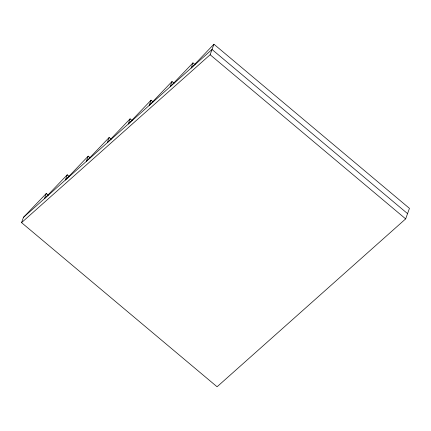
<?xml version="1.0" encoding="UTF-8"?>
<svg xmlns="http://www.w3.org/2000/svg" width="431" height="431" viewBox="0 0 431 431"><rect width="100%" height="100%" fill="white"/><g stroke="black" fill="none" stroke-linecap="round" stroke-linejoin="round"><path stroke-width="0.65" d="M195.027 64.602L192.969 62.872L191.073 68.13L213.921 44.221L409.45 208.367L405.663 218.883L217.079 386.779L21.55 222.633L23.441 217.375L46.289 193.46L48.347 195.189M46.289 193.46L44.398 198.718L67.241 174.803L69.299 176.532M67.241 174.803L65.35 180.061L88.199 156.151L90.257 157.875M88.199 156.151L86.302 161.41L109.151 137.494L111.209 139.224M109.151 137.494L107.26 142.753L130.103 118.837L132.166 120.567M130.103 118.837L128.212 124.096L151.06 100.186L153.118 101.91M151.06 100.186L149.164 105.444L172.012 81.529L174.07 83.258M172.012 81.529L170.121 86.787L192.969 62.872M21.55 222.633L210.134 54.737L213.921 44.221M23.441 217.375L212.025 49.479L407.559 213.625M210.134 54.737L405.663 218.883"/></g></svg>
